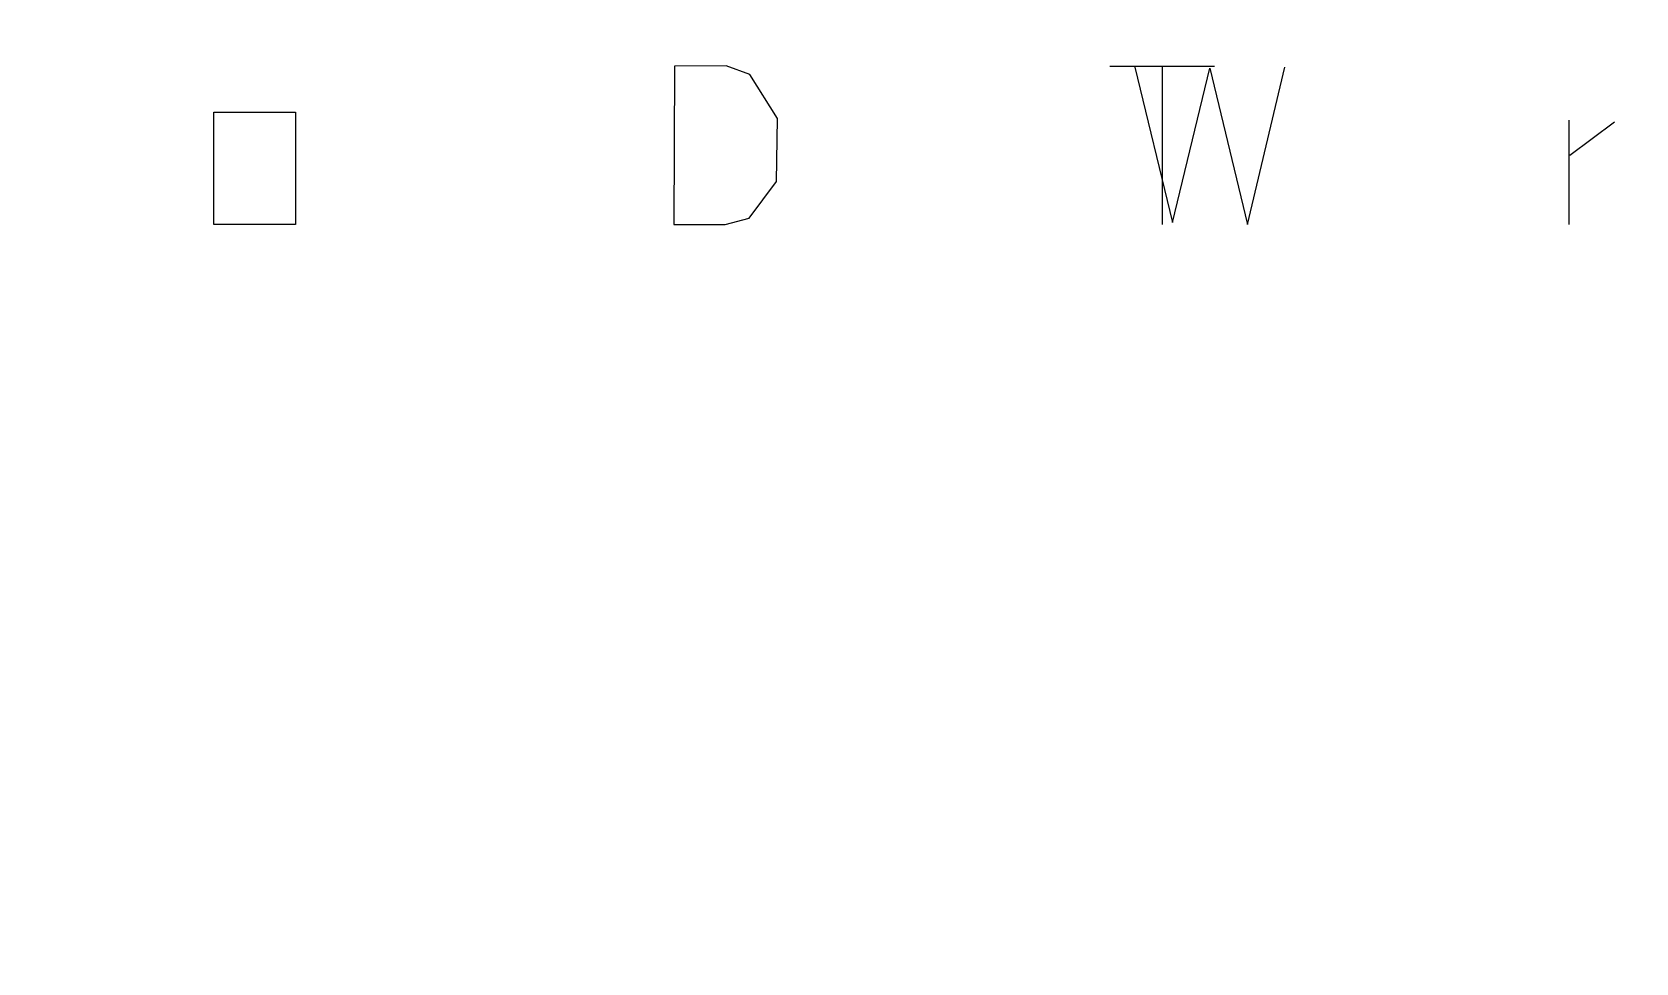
# Model space of a CAD drawing. Extents: x 0 to 595, y -1 to 841.
# Drawn here: x 387.91 to 430.53, y 485.11 to 509.85 of the extents above; entities that cross this region are included whole.
import ezdxf

# ---------------------------------------------------------------- set-up
doc = ezdxf.new("R2010")
doc.units = 0
doc.header["$MEASUREMENT"] = 0
doc.header["$XCLIPFRAME"] = 2
doc.linetypes.add('atContinuous2', pattern=[0])
doc.layers.add('at_Entity', color=7, linetype='Continuous')
doc.layers.add('at_Rect', color=7, linetype='Continuous')
picture_1 = doc.add_image_def('image1.jpg', size_in_pixel=(1446, 2048))

msp = doc.modelspace()

# ---------------------------------------------------------------- linework, layer by layer
at = {"color": 28}
for p, q in [((404.98, 508.942), (404.965, 504.735)), ((406.356, 508.957), (404.98, 508.942)), ((406.983, 508.728), (406.356, 508.957)), ((407.72, 507.554), (406.983, 508.728)), ((417.217, 508.921), (418.214, 504.789)), ((418.214, 504.789), (419.212, 508.897)), ((419.212, 508.897), (420.209, 504.741)), ((420.209, 504.741), (421.207, 508.921)), ((392.738, 507.721), (394.905, 507.721)), ((392.738, 504.735), (392.738, 507.721)), ((394.905, 507.721), (394.905, 504.735)), ((407.694, 505.878), (407.72, 507.554)), ((406.968, 504.905), (407.694, 505.878)), ((394.905, 504.735), (392.738, 504.735)), ((404.965, 504.735), (406.326, 504.735)), ((406.326, 504.735), (406.968, 504.905))]:
    msp.add_line(p, q, dxfattribs=at)
at = {"layer": 'at_Entity', "color": 7, "linetype": 'atContinuous2'}
msp.add_circle((391.384, 529.876), 81.838, dxfattribs=at)
for centre, start, end in [((392.678, 529.774), 180.03795, 269.94078), ((392.537, 529.783), 270.03795, 359.94078)]:
    msp.add_arc(centre, 83.144, start, end, dxfattribs=at)
at = {"layer": 'at_Rect', "color": 28}
for p, q in [((416.555, 508.942), (419.338, 508.942)), ((417.939, 508.942), (417.939, 504.735)), ((428.748, 507.511), (428.748, 504.735)), ((428.779, 506.579), (429.961, 507.465))]:
    msp.add_line(p, q, dxfattribs=at)

# ---------------------------------------------------------------- pictures from other files: only their frames are drawn
image = msp.add_image(picture_1, insert=(0, 0.007), size_in_units=(594.459, 841.545))
image.set_boundary_path([(0.0258, 2047.9834), (1446.026, 2047.9834), (1446.026, -0.0166), (0.0258, -0.0166), (0.0258, 2047.9834)])

doc.saveas('drawing.dxf')
